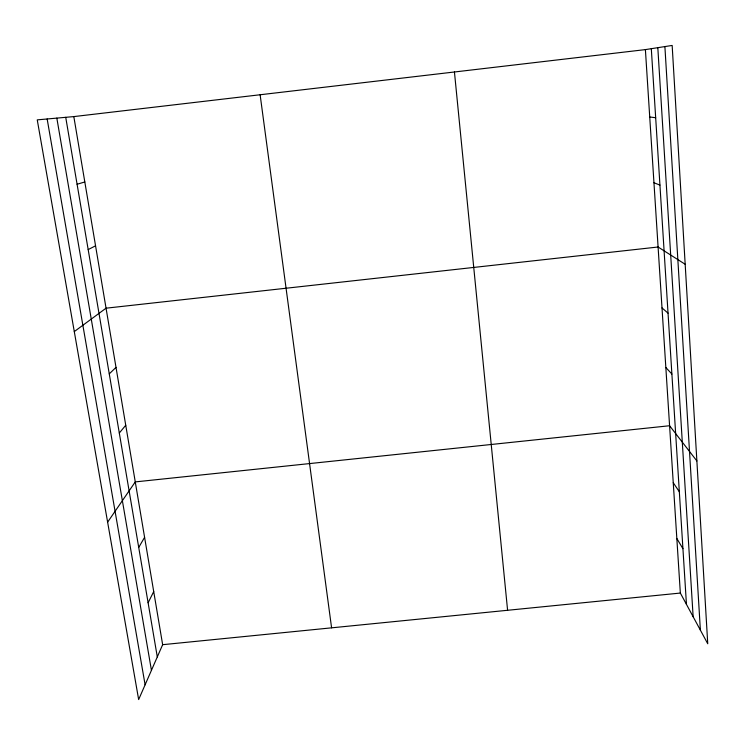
<?xml version="1.0" encoding="UTF-8"?>
<svg xmlns="http://www.w3.org/2000/svg" width="745" height="745" viewBox="0 0 745 745"><rect width="100%" height="100%" fill="white"/><g stroke="black" fill="none" stroke-linecap="round" stroke-linejoin="round"><path stroke-width="1.12" d="M73.82 116.593L162.652 644.686L138.654 699.555L37.25 119.871L73.82 116.593L645.394 49.608L672.158 45.445L707.75 643.773L680.343 593.057L645.394 49.608M148.115 602.761L153.721 591.567M138.719 547.426L144.595 537.322M107.615 522.152L135.273 481.903L669.587 425.74L696.873 460.941M119.302 433.022L125.747 425.265M109.273 373.878L116.006 367.378M74.286 331.59L106.051 308.188L658.086 247.005L685.177 264.27M88.18 249.584L95.556 245.813M77.089 184.248L84.818 181.966M162.652 644.686L680.343 593.057M649.733 116.993L655.675 117.729M653.961 182.767L659.93 185.086M662.007 307.927L668.032 313.142M665.834 367.49L671.878 374.037M673.247 482.732L679.328 491.756M676.832 538.486L682.923 548.674M47.159 118.977L145.107 684.795M56.834 118.11L151.44 670.323M65.728 117.319L157.297 656.922M260.126 94.764L331.59 627.83M454.441 71.986L507.596 610.285M657.816 47.68L693.139 616.73M651.307 48.686L686.452 604.353M664.894 46.572L700.375 630.112"/></g></svg>
